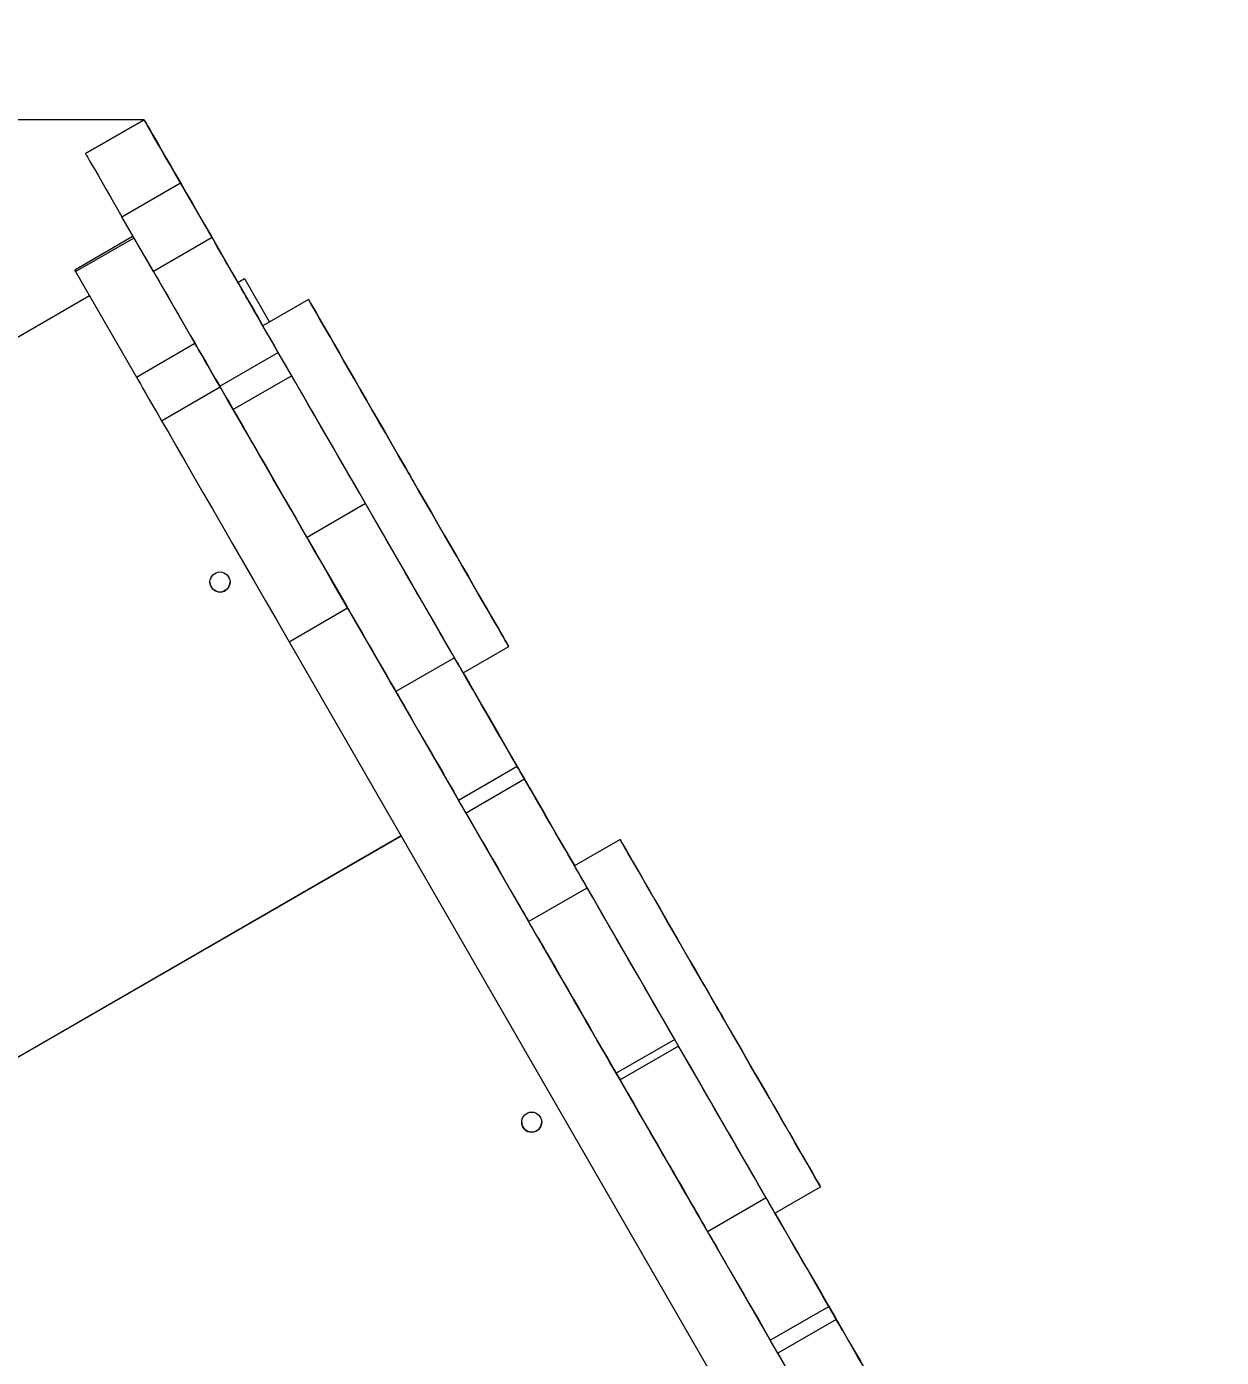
# Model space of a CAD drawing. Header units: millimetres. Extents: x -5909 to 4594, y -5663 to 3899.
# Drawn here: x -1449 to -972, y 1539 to 2070 of the extents above; entities that cross this region are included whole.
import ezdxf

# ---------------------------------------------------------------- set-up
doc = ezdxf.new("R2010")
doc.units = ezdxf.units.MM
for name, color, linetype in [('DIKOM_ОБЪЕКТ', 7, 'Continuous'), ('DIKOM_РАЗМЕР_ЗОНА', 7, 'Continuous'), ('DIKOM_РАЗМЕР_ОБЪЕКТА', 7, 'Continuous')]:
    doc.layers.add(name, color=color, linetype=linetype)
doc.styles.add('style1', font='arial.ttf', dxfattribs={"width": 0.8})
doc.dimstyles.new('1-50', dxfattribs={"dimtxt": 300, "dimasz": 200, "dimexe": 100, "dimexo": 0, "dimgap": 100, "dimtad": 1, "dimdec": 0, "dimtxsty": 'style1', "dimcen": 0, "dimclrd": 7, "dimclre": 7, "dimadec": 1, "dimazin": 2, "dimtfac": 1, "dimtdec": 0, "dimtmove": 0, "dimatfit": 3, "dimfxl": 0, "dimlwd": 25, "dimlwe": 18, "dimarcsym": 0})

# ---------------------------------------------------------------- blocks, each defined once
blk = doc.blocks.new('*D10')
at = {"layer": 'Defpoints', "color": 0, "transparency": 16777216}
for p in [(-1401.92, 2033.26), (-4629.06, -2092.05), (-1925.57, -2092.05)]:
    blk.add_point(p, dxfattribs=at)
at = {"layer": 'DIKOM_РАЗМЕР_ОБЪЕКТА', "color": 7, "lineweight": 18, "transparency": 16777216}
for p, q in [((-1401.92, 2033.26), (-4729.06, 2033.26)), ((-1925.57, -2092.05), (-4729.06, -2092.05))]:
    blk.add_line(p, q, dxfattribs=at)
at = {"layer": 'DIKOM_РАЗМЕР_ОБЪЕКТА', "color": 7, "lineweight": 25, "transparency": 16777216}
blk.add_line((-4629.06, 1833.26), (-4629.06, -1892.05), dxfattribs=at)
at = {"layer": 'DIKOM_РАЗМЕР_ОБЪЕКТА', "color": 7, "transparency": 16777216}
for points in [[(-4662.4, 1833.26), (-4595.73, 1833.26), (-4629.06, 2033.26)], [(-4662.4, -1892.05), (-4595.73, -1892.05), (-4629.06, -2092.05)]]:
    blk.add_solid(points, dxfattribs=at)
at = {"layer": 'DIKOM_РАЗМЕР_ОБЪЕКТА', "color": 0, "transparency": 16777216, "insert": (-4882.23, 327.77), "char_height": 300, "attachment_point": 5, "rotation": 90, "style": 'style1'}
blk.add_mtext('4100', dxfattribs=at)
blk = doc.blocks.new('*D11')
at = {"layer": 'Defpoints', "color": 0, "transparency": 16777216}
for p in [(-5459.01, 3899.28), (-1035.9, 3899.28), (-1992.54, -4208.09)]:
    blk.add_point(p, dxfattribs=at)
at = {"layer": 'DIKOM_РАЗМЕР_ЗОНА', "color": 7, "lineweight": 18, "transparency": 16777216}
for p, q in [((-1035.9, 3899.28), (-5559.01, 3899.28)), ((-1992.54, -4208.09), (-5559.01, -4208.09))]:
    blk.add_line(p, q, dxfattribs=at)
at = {"layer": 'DIKOM_РАЗМЕР_ЗОНА', "color": 7, "lineweight": 25, "transparency": 16777216}
blk.add_line((-5459.01, -4008.09), (-5459.01, 3699.28), dxfattribs=at)
at = {"layer": 'DIKOM_РАЗМЕР_ЗОНА', "color": 7, "transparency": 16777216}
for points in [[(-5492.34, 3699.28), (-5425.67, 3699.28), (-5459.01, 3899.28)], [(-5492.34, -4008.09), (-5425.67, -4008.09), (-5459.01, -4208.09)]]:
    blk.add_solid(points, dxfattribs=at)
at = {"layer": 'DIKOM_РАЗМЕР_ЗОНА', "color": 0, "transparency": 16777216, "insert": (-5712.18, 125.27), "char_height": 300, "attachment_point": 5, "rotation": 90, "style": 'style1'}
blk.add_mtext('8100', dxfattribs=at)

msp = doc.modelspace()

# ---------------------------------------------------------------- linework, layer by layer
at = {"layer": 'DIKOM_ОБЪЕКТ', "color": 7, "linetype": 'Continuous', "lineweight": 15}
for p, q in [((-1425.3, 2019.75), (-1401.92, 2033.25)), ((-1401.92, 2033.24), (-1425.3, 2019.74)), ((-1401.92, 2033.24), (-1401.92, 2033.25)), ((-1425.3, 2019.74), (-1425.3, 2019.75)), ((-1410.74, 1994.5), (-1387.36, 2008)), ((-1374.76, 1986.18), (-1387.36, 2008)), ((-1398.15, 1972.68), (-1410.74, 1994.5)), ((-1406.25, 1986.72), (-1429.63, 1973.22)), ((-1429.31, 1972.66), (-1405.93, 1986.16)), ((-1374.76, 1986.18), (-1398.15, 1972.68)), ((-1381.6, 1944), (-1401.48, 1978.46)), ((-1429.31, 1972.66), (-1404.98, 1930.5)), ((-1364.44, 1968.33), (-1361.82, 1969.83)), ((-1364.44, 1968.33), (-1361.82, 1969.83)), ((-1361.82, 1969.83), (-1361.82, 1969.83)), ((-1361.82, 1969.83), (-1351.8, 1952.47)), ((-1361.82, 1969.83), (-1351.8, 1952.47)), ((-1423.7, 1962.94), (-1936.38, 1666.94)), ((-1423.7, 1962.93), (-1936.38, 1666.94)), ((-1336.24, 1961.46), (-1354.42, 1950.96)), ((-1357.42, 1956.17), (-1357.42, 1956.16)), ((-1354.42, 1950.96), (-1354.42, 1950.97)), ((-1354.42, 1950.97), (-1354.42, 1950.97)), ((-1354.42, 1950.96), (-1354.42, 1950.97)), ((-1404.98, 1930.5), (-1381.6, 1944)), ((-1371.68, 1926.84), (-1348.3, 1940.34)), ((-1342.9, 1931), (-1348.3, 1940.34)), ((-1342.9, 1931), (-1366.28, 1917.5)), ((-1394.92, 1913.07), (-1371.53, 1926.57)), ((-1366.28, 1917.5), (-1371.68, 1926.84)), ((-1369.3, 1922.73), (-1369.3, 1922.72)), ((-1313.45, 1879.98), (-1336.83, 1866.48)), ((-1336.3, 1865.56), (-1333.3, 1860.36)), ((-1343.98, 1824.84), (-1320.6, 1838.34)), ((-971.58, 1233.77), (-1320.6, 1838.34)), ((-1343.98, 1824.84), (-994.96, 1220.27)), ((-1274.42, 1812.4), (-1256.24, 1822.9)), ((-1277.92, 1818.45), (-1301.3, 1804.95)), ((-1277.92, 1818.43), (-1301.3, 1804.93)), ((-1277.92, 1818.43), (-1277.92, 1818.45)), ((-1271.42, 1807.21), (-1271.42, 1807.21)), ((-1271.42, 1807.21), (-1271.42, 1807.21)), ((-1301.3, 1804.93), (-1301.3, 1804.95)), ((-1276.3, 1761.63), (-1252.92, 1775.13)), ((-1249.92, 1769.93), (-1252.92, 1775.13)), ((-1249.92, 1769.93), (-1273.3, 1756.43)), ((-1273.3, 1756.43), (-1276.3, 1761.63)), ((-1299.21, 1747.28), (-1811.88, 1451.28)), ((-1299.2, 1747.27), (-1811.88, 1451.28)), ((-1211.74, 1745.81), (-1229.92, 1735.31)), ((-1232.92, 1740.51), (-1232.92, 1740.51)), ((-1229.92, 1735.31), (-1229.92, 1735.31)), ((-1229.92, 1735.31), (-1229.92, 1735.31)), ((-1229.92, 1735.31), (-1229.92, 1735.31)), ((-1248.3, 1713.13), (-1224.92, 1726.63)), ((-1224.92, 1726.63), (-1224.92, 1726.63)), ((-1244.8, 1707.07), (-1244.8, 1707.06)), ((-1189.92, 1666.02), (-1213.3, 1652.52)), ((-1188.42, 1663.42), (-1211.8, 1649.92)), ((-1188.42, 1663.42), (-1189.92, 1666.02)), ((-1211.8, 1649.92), (-1213.3, 1652.52)), ((-1211.8, 1649.89), (-1208.8, 1644.7)), ((-1149.92, 1596.74), (-1131.74, 1607.24)), ((-1153.42, 1602.79), (-1176.8, 1589.29)), ((-1153.42, 1602.77), (-1176.8, 1589.27)), ((-1153.42, 1602.77), (-1153.42, 1602.79)), ((-1149.92, 1596.75), (-1149.57, 1596.15)), ((-1176.8, 1589.27), (-1176.8, 1589.29)), ((-1146.92, 1591.55), (-1146.92, 1591.55)), ((-1146.92, 1591.55), (-1146.92, 1591.55)), ((-1151.8, 1545.97), (-1128.42, 1559.47)), ((-1125.42, 1554.27), (-1128.42, 1559.47)), ((-1125.42, 1554.27), (-1148.8, 1540.77)), ((-1148.8, 1540.77), (-1151.8, 1545.97))]:
    msp.add_line(p, q, dxfattribs=at)
at = {"layer": 'DIKOM_ОБЪЕКТ', "color": 7, "linetype": 'Continuous', "lineweight": 15, "flags": 128}
for points in [[(-1401.92, 2033.25), (-1401.83, 2033.09), (-1401.56, 2032.62), (-1401.1, 2031.83), (-1400.47, 2030.73), (-1399.66, 2029.33), (-1398.67, 2027.62), (-1397.52, 2025.62), (-1396.2, 2023.33), (-1394.71, 2020.76), (-1393.07, 2017.92), (-1391.28, 2014.82), (-1389.35, 2011.47), (-1387.28, 2007.89), (-1385.08, 2004.08), (-1382.76, 2000.06), (-1380.33, 1995.85), (-1377.79, 1991.45), (-1375.16, 1986.9), (-1372.44, 1982.19), (-1369.65, 1977.36), (-1366.8, 1972.42), (-1363.89, 1967.38), (-1360.94, 1962.26), (-1357.95, 1957.09), (-1354.94, 1951.88), (-1354.41, 1950.97)], [(-1387.36, 2008), (-1389.66, 2011.99), (-1391.77, 2015.65), (-1393.69, 2018.96), (-1395.4, 2021.94), (-1396.93, 2024.58), (-1398.25, 2026.87), (-1399.37, 2028.81), (-1400.29, 2030.4), (-1401, 2031.64), (-1401.51, 2032.53), (-1401.82, 2033.06), (-1401.92, 2033.24)], [(-1425.3, 2019.74), (-1425.2, 2019.56), (-1424.9, 2019.03), (-1424.38, 2018.14), (-1423.67, 2016.9), (-1422.75, 2015.31), (-1421.63, 2013.37), (-1420.31, 2011.08), (-1418.79, 2008.44), (-1417.07, 2005.46), (-1415.15, 2002.15), (-1413.04, 1998.49), (-1410.74, 1994.5)], [(-1348.3, 1940.34), (-1349.1, 1941.74), (-1350.07, 1943.41), (-1351.18, 1945.32), (-1352.41, 1947.47), (-1353.76, 1949.81), (-1355.21, 1952.31), (-1356.73, 1954.95), (-1358.31, 1957.68), (-1359.93, 1960.48), (-1361.56, 1963.3), (-1363.18, 1966.12), (-1364.78, 1968.88), (-1366.32, 1971.56), (-1367.8, 1974.12), (-1369.19, 1976.53), (-1370.47, 1978.75), (-1371.63, 1980.76), (-1372.65, 1982.53), (-1373.52, 1984.03), (-1374.23, 1985.26), (-1374.76, 1986.18)], [(-1429.63, 1973.22), (-1429.56, 1973.1), (-1429.31, 1972.66)], [(-1398.15, 1972.68), (-1397.61, 1971.76), (-1396.91, 1970.53), (-1396.04, 1969.03), (-1395.02, 1967.26), (-1393.86, 1965.25), (-1392.57, 1963.03), (-1391.18, 1960.62), (-1389.7, 1958.06), (-1388.16, 1955.38), (-1386.56, 1952.62), (-1384.94, 1949.8), (-1383.31, 1946.98), (-1381.69, 1944.18), (-1380.11, 1941.45), (-1378.59, 1938.81), (-1377.15, 1936.31), (-1375.8, 1933.97), (-1374.56, 1931.82), (-1373.45, 1929.91), (-1372.49, 1928.24), (-1371.68, 1926.84)], [(-1366.39, 1971.69), (-1366.31, 1971.54), (-1366.05, 1971.09), (-1365.64, 1970.39), (-1365.13, 1969.49), (-1364.54, 1968.49), (-1363.95, 1967.46), (-1363.39, 1966.5), (-1362.93, 1965.69), (-1362.59, 1965.11), (-1362.42, 1964.8), (-1362.42, 1964.8), (-1362.59, 1965.11), (-1362.93, 1965.69), (-1363.39, 1966.5), (-1363.95, 1967.46), (-1364.54, 1968.49), (-1365.13, 1969.49), (-1365.64, 1970.39), (-1366.05, 1971.09), (-1366.31, 1971.54), (-1366.39, 1971.69)], [(-1363.06, 1965.9), (-1362.97, 1965.75), (-1362.71, 1965.3), (-1362.3, 1964.6), (-1361.79, 1963.7), (-1361.21, 1962.7), (-1360.61, 1961.67), (-1360.06, 1960.71), (-1359.59, 1959.9), (-1359.25, 1959.32), (-1359.08, 1959.01), (-1359.08, 1959.01), (-1359.25, 1959.32), (-1359.59, 1959.9), (-1360.06, 1960.71), (-1360.61, 1961.67), (-1361.21, 1962.7), (-1361.79, 1963.71), (-1362.3, 1964.6), (-1362.71, 1965.3), (-1362.97, 1965.75), (-1363.06, 1965.9)], [(-1336.24, 1961.46), (-1336.15, 1961.31), (-1335.88, 1960.84), (-1335.43, 1960.07), (-1334.81, 1959), (-1334.02, 1957.63), (-1333.06, 1955.97), (-1331.94, 1954.02), (-1330.65, 1951.79), (-1329.21, 1949.3), (-1327.63, 1946.56), (-1325.9, 1943.57), (-1324.04, 1940.35), (-1322.06, 1936.91), (-1319.96, 1933.28), (-1317.76, 1929.46), (-1315.46, 1925.48), (-1313.07, 1921.35), (-1310.61, 1917.09), (-1308.09, 1912.71), (-1305.51, 1908.25), (-1302.89, 1903.71), (-1300.24, 1899.12), (-1297.57, 1894.5), (-1294.9, 1889.87), (-1292.23, 1885.25), (-1289.58, 1880.66), (-1286.96, 1876.12), (-1284.38, 1871.66), (-1281.86, 1867.28), (-1279.4, 1863.02), (-1277.01, 1858.89), (-1274.71, 1854.9), (-1272.51, 1851.09), (-1270.41, 1847.45), (-1268.43, 1844.02), (-1266.57, 1840.8), (-1264.84, 1837.81), (-1263.26, 1835.06), (-1261.82, 1832.57), (-1260.53, 1830.35), (-1259.41, 1828.4), (-1258.45, 1826.73), (-1257.66, 1825.36), (-1257.04, 1824.29), (-1256.59, 1823.52), (-1256.32, 1823.05), (-1256.24, 1822.9), (-1256.32, 1823.05), (-1256.59, 1823.51), (-1257.04, 1824.28), (-1257.66, 1825.36), (-1258.45, 1826.73), (-1259.41, 1828.39), (-1260.53, 1830.34), (-1261.82, 1832.57), (-1263.26, 1835.06), (-1264.84, 1837.8), (-1266.57, 1840.79), (-1268.43, 1844.01), (-1270.41, 1847.44), (-1272.51, 1851.08), (-1274.71, 1854.89), (-1277.01, 1858.88), (-1279.4, 1863.01), (-1281.86, 1867.27), (-1284.38, 1871.65), (-1286.96, 1876.11), (-1289.58, 1880.65), (-1292.23, 1885.24), (-1294.9, 1889.86), (-1297.57, 1894.49), (-1300.24, 1899.11), (-1302.89, 1903.7), (-1305.51, 1908.23), (-1308.09, 1912.7), (-1310.61, 1917.07), (-1313.07, 1921.34), (-1315.46, 1925.47), (-1317.76, 1929.45), (-1319.96, 1933.27), (-1322.06, 1936.91), (-1324.04, 1940.34), (-1325.9, 1943.56), (-1327.63, 1946.55), (-1329.21, 1949.29), (-1330.65, 1951.79), (-1331.94, 1954.01), (-1333.06, 1955.96), (-1334.02, 1957.63), (-1334.81, 1959), (-1335.43, 1960.07), (-1335.88, 1960.84), (-1336.15, 1961.31), (-1336.24, 1961.46)], [(-1354.42, 1950.96), (-1354.95, 1951.89), (-1355.64, 1953.09), (-1356.25, 1954.14), (-1356.75, 1955), (-1357.12, 1955.64), (-1357.35, 1956.03), (-1357.42, 1956.17)], [(-1357.42, 1956.16), (-1357.35, 1956.03), (-1357.12, 1955.64), (-1356.75, 1955), (-1356.25, 1954.13), (-1355.64, 1953.09), (-1354.95, 1951.89), (-1354.44, 1950.99)], [(-1274.42, 1812.4), (-1274.51, 1812.55), (-1274.78, 1813.01), (-1275.22, 1813.78), (-1275.84, 1814.86), (-1276.64, 1816.23), (-1277.6, 1817.89), (-1278.72, 1819.84), (-1280.01, 1822.07), (-1281.44, 1824.56), (-1283.03, 1827.3), (-1284.76, 1830.29), (-1286.61, 1833.51), (-1288.6, 1836.94), (-1290.69, 1840.58), (-1292.9, 1844.39), (-1295.2, 1848.38), (-1297.58, 1852.51), (-1300.05, 1856.77), (-1302.57, 1861.15), (-1305.15, 1865.61), (-1307.77, 1870.15), (-1310.42, 1874.74), (-1313.09, 1879.36), (-1315.76, 1883.99), (-1318.43, 1888.61), (-1321.07, 1893.2), (-1323.69, 1897.73), (-1326.27, 1902.2), (-1328.8, 1906.57), (-1331.26, 1910.84), (-1333.65, 1914.97), (-1335.95, 1918.95), (-1338.15, 1922.77), (-1340.25, 1926.41), (-1342.23, 1929.84), (-1344.09, 1933.06), (-1345.81, 1936.05), (-1347.4, 1938.79), (-1348.84, 1941.29), (-1350.12, 1943.51), (-1351.25, 1945.46), (-1352.21, 1947.13), (-1353, 1948.5), (-1353.62, 1949.57), (-1354.06, 1950.34), (-1354.33, 1950.81), (-1354.42, 1950.96)], [(-1371.53, 1926.57), (-1373.33, 1929.67), (-1374.97, 1932.52), (-1376.47, 1935.11), (-1377.81, 1937.44), (-1378.99, 1939.49), (-1380.02, 1941.27), (-1380.89, 1942.78), (-1381.6, 1944)], [(-1404.98, 1930.5), (-1404.27, 1929.28), (-1403.4, 1927.77), (-1402.38, 1925.99), (-1401.19, 1923.94), (-1399.85, 1921.61), (-1398.36, 1919.02), (-1396.71, 1916.17), (-1394.92, 1913.07)], [(-1313.45, 1879.98), (-1315.75, 1883.98), (-1318.05, 1887.96), (-1320.33, 1891.9), (-1322.57, 1895.79), (-1324.76, 1899.59), (-1326.89, 1903.27), (-1328.95, 1906.83), (-1330.92, 1910.24), (-1332.78, 1913.47), (-1334.54, 1916.51), (-1336.17, 1919.34), (-1337.67, 1921.94), (-1339.03, 1924.29), (-1340.24, 1926.38), (-1341.29, 1928.21), (-1342.18, 1929.75), (-1342.9, 1931)], [(-1320.6, 1838.34), (-1325.38, 1846.62), (-1330.03, 1854.68), (-1334.55, 1862.5), (-1338.93, 1870.1), (-1343.17, 1877.44), (-1347.27, 1884.53), (-1351.21, 1891.37), (-1355.01, 1897.94), (-1358.64, 1904.23), (-1362.11, 1910.25), (-1365.42, 1915.98), (-1368.56, 1921.42), (-1371.53, 1926.57)], [(-1369.3, 1922.72), (-1369.21, 1922.56), (-1368.94, 1922.08), (-1368.48, 1921.28), (-1367.84, 1920.18), (-1367.02, 1918.77), (-1366.04, 1917.06), (-1364.88, 1915.06), (-1363.57, 1912.78), (-1362.1, 1910.25), (-1360.49, 1907.46), (-1358.75, 1904.43), (-1356.88, 1901.19), (-1354.89, 1897.75), (-1352.8, 1894.14), (-1350.62, 1890.36), (-1348.36, 1886.44), (-1346.03, 1882.4), (-1343.65, 1878.27), (-1341.22, 1874.07), (-1338.77, 1869.83), (-1336.3, 1865.56)], [(-1394.92, 1913.07), (-1391.95, 1907.92), (-1388.8, 1902.48), (-1385.5, 1896.75), (-1382.02, 1890.73), (-1378.39, 1884.44), (-1374.6, 1877.87), (-1370.65, 1871.03), (-1366.56, 1863.94), (-1362.32, 1856.6), (-1357.93, 1849), (-1353.41, 1841.18), (-1348.76, 1833.12), (-1343.98, 1824.84)], [(-1336.83, 1866.48), (-1339.14, 1870.48), (-1341.44, 1874.46), (-1343.71, 1878.4), (-1345.95, 1882.29), (-1348.15, 1886.09), (-1350.28, 1889.77), (-1352.33, 1893.33), (-1354.3, 1896.74), (-1356.16, 1899.97), (-1357.92, 1903.01), (-1359.55, 1905.84), (-1361.05, 1908.44), (-1362.41, 1910.79), (-1363.62, 1912.88), (-1364.67, 1914.71), (-1365.56, 1916.25), (-1366.28, 1917.5)], [(-1298.24, 1895.64), (-1298.15, 1895.49), (-1297.89, 1895.04), (-1297.48, 1894.34), (-1296.97, 1893.45), (-1296.38, 1892.44), (-1295.79, 1891.41), (-1295.24, 1890.45), (-1294.77, 1889.64), (-1294.43, 1889.06), (-1294.26, 1888.75), (-1294.26, 1888.75), (-1294.43, 1889.06), (-1294.77, 1889.64), (-1295.24, 1890.45), (-1295.79, 1891.41), (-1296.38, 1892.44), (-1296.97, 1893.44), (-1297.48, 1894.34), (-1297.89, 1895.04), (-1298.15, 1895.49), (-1298.24, 1895.64)], [(-1277.92, 1818.45), (-1278.01, 1818.6), (-1278.28, 1819.08), (-1278.74, 1819.86), (-1279.37, 1820.95), (-1280.17, 1822.34), (-1281.14, 1824.03), (-1282.28, 1826), (-1283.58, 1828.25), (-1285.03, 1830.76), (-1286.63, 1833.53), (-1288.36, 1836.53), (-1290.22, 1839.75), (-1292.2, 1843.17), (-1294.28, 1846.79), (-1296.46, 1850.56), (-1298.73, 1854.49), (-1301.07, 1858.55), (-1303.47, 1862.71), (-1305.93, 1866.95), (-1308.41, 1871.26), (-1310.92, 1875.61), (-1313.45, 1879.98)], [(-1301.3, 1804.95), (-1301.4, 1805.1), (-1301.67, 1805.58), (-1302.12, 1806.36), (-1302.75, 1807.45), (-1303.55, 1808.84), (-1304.53, 1810.53), (-1305.67, 1812.5), (-1306.96, 1814.75), (-1308.41, 1817.26), (-1310.01, 1820.03), (-1311.74, 1823.03), (-1313.6, 1826.25), (-1315.58, 1829.67), (-1317.66, 1833.29), (-1319.85, 1837.06), (-1322.11, 1840.99), (-1324.45, 1845.05), (-1326.86, 1849.21), (-1329.31, 1853.45), (-1331.8, 1857.76), (-1334.31, 1862.11), (-1336.83, 1866.48)], [(-1333.3, 1860.36), (-1330.84, 1856.09), (-1328.39, 1851.84), (-1325.96, 1847.64), (-1323.58, 1843.51), (-1321.25, 1839.48), (-1318.99, 1835.56), (-1316.8, 1831.78), (-1314.71, 1828.16), (-1312.73, 1824.72), (-1310.86, 1821.48), (-1309.11, 1818.46), (-1307.5, 1815.67), (-1306.04, 1813.14), (-1304.73, 1810.86), (-1303.57, 1808.86), (-1302.59, 1807.16), (-1301.77, 1805.74), (-1301.3, 1804.94)], [(-1252.92, 1775.13), (-1255.1, 1778.9), (-1257.26, 1782.65), (-1259.39, 1786.33), (-1261.47, 1789.94), (-1263.49, 1793.43), (-1265.42, 1796.78), (-1267.26, 1799.96), (-1268.99, 1802.96), (-1270.6, 1805.75), (-1272.07, 1808.3), (-1273.4, 1810.6), (-1274.57, 1812.63), (-1275.58, 1814.37), (-1276.41, 1815.82), (-1277.07, 1816.96), (-1277.54, 1817.77), (-1277.83, 1818.27), (-1277.92, 1818.43)], [(-1271.42, 1807.21), (-1271.5, 1807.34), (-1271.73, 1807.74), (-1272.1, 1808.38), (-1272.59, 1809.24), (-1273.2, 1810.29), (-1273.89, 1811.49), (-1274.42, 1812.4)], [(-1274.41, 1812.4), (-1273.03, 1810.01), (-1266.57, 1798.82), (-1260.23, 1787.84), (-1254.03, 1777.09), (-1247.95, 1766.56), (-1242, 1756.26), (-1236.2, 1746.2), (-1230.53, 1736.38), (-1229.91, 1735.31)], [(-1274.37, 1812.32), (-1273.89, 1811.48), (-1273.2, 1810.29), (-1272.59, 1809.24), (-1272.1, 1808.38), (-1271.73, 1807.74), (-1271.5, 1807.34), (-1271.42, 1807.21)], [(-1301.3, 1804.93), (-1301.21, 1804.77), (-1300.92, 1804.27), (-1300.45, 1803.46), (-1299.8, 1802.32), (-1298.96, 1800.87), (-1297.95, 1799.13), (-1296.78, 1797.1), (-1295.46, 1794.8), (-1293.98, 1792.25), (-1292.37, 1789.46), (-1290.64, 1786.46), (-1288.8, 1783.28), (-1286.87, 1779.93), (-1284.85, 1776.44), (-1282.77, 1772.83), (-1280.65, 1769.15), (-1278.48, 1765.4), (-1276.3, 1761.63)], [(-1253.48, 1776.1), (-1253.39, 1775.94), (-1253.13, 1775.49), (-1252.73, 1774.79), (-1252.21, 1773.9), (-1251.63, 1772.89), (-1251.03, 1771.86), (-1250.48, 1770.9), (-1250.01, 1770.09), (-1249.68, 1769.51), (-1249.5, 1769.21), (-1249.5, 1769.21), (-1249.68, 1769.51), (-1250.01, 1770.09), (-1250.48, 1770.9), (-1251.03, 1771.86), (-1251.63, 1772.89), (-1252.21, 1773.9), (-1252.73, 1774.79), (-1253.13, 1775.49), (-1253.39, 1775.94), (-1253.48, 1776.1)], [(-1251.23, 1772.21), (-1251.14, 1772.05), (-1250.88, 1771.6), (-1250.48, 1770.9), (-1249.96, 1770.01), (-1249.38, 1769), (-1248.78, 1767.97), (-1248.23, 1767.01), (-1247.76, 1766.2), (-1247.43, 1765.62), (-1247.25, 1765.32), (-1247.25, 1765.32), (-1247.43, 1765.62), (-1247.76, 1766.2), (-1248.23, 1767.01), (-1248.78, 1767.97), (-1249.38, 1769), (-1249.96, 1770.01), (-1250.48, 1770.9), (-1250.88, 1771.6), (-1251.14, 1772.05), (-1251.23, 1772.21)], [(-1224.92, 1726.63), (-1225.02, 1726.8), (-1225.3, 1727.29), (-1225.77, 1728.11), (-1226.43, 1729.24), (-1227.26, 1730.69), (-1228.27, 1732.43), (-1229.44, 1734.46), (-1230.77, 1736.76), (-1232.24, 1739.31), (-1233.85, 1742.1), (-1235.58, 1745.1), (-1237.42, 1748.28), (-1239.36, 1751.63), (-1241.37, 1755.12), (-1243.45, 1758.72), (-1245.58, 1762.41), (-1247.74, 1766.16), (-1249.92, 1769.93)], [(-1273.3, 1756.43), (-1271.13, 1752.66), (-1268.96, 1748.91), (-1266.83, 1745.22), (-1264.75, 1741.62), (-1262.74, 1738.13), (-1260.8, 1734.78), (-1258.96, 1731.6), (-1257.23, 1728.6), (-1255.63, 1725.81), (-1254.15, 1723.26), (-1252.83, 1720.96), (-1251.65, 1718.93), (-1250.65, 1717.19), (-1249.81, 1715.74), (-1249.16, 1714.61), (-1248.68, 1713.79), (-1248.4, 1713.3), (-1248.3, 1713.13)], [(-1205.93, 1735.75), (-1207.24, 1738.02), (-1208.39, 1740.01), (-1209.38, 1741.72), (-1210.2, 1743.14), (-1210.85, 1744.27), (-1211.32, 1745.08), (-1211.61, 1745.6), (-1211.73, 1745.8), (-1211.67, 1745.7), (-1211.43, 1745.28), (-1211.02, 1744.56), (-1210.42, 1743.54), (-1209.66, 1742.21), (-1208.73, 1740.6), (-1207.63, 1738.69), (-1206.37, 1736.51), (-1204.95, 1734.06), (-1203.39, 1731.36), (-1201.69, 1728.41), (-1199.85, 1725.22), (-1197.89, 1721.82), (-1195.81, 1718.22), (-1193.62, 1714.43), (-1191.33, 1710.47), (-1188.96, 1706.36), (-1186.51, 1702.12), (-1183.99, 1697.76), (-1181.42, 1693.31), (-1178.81, 1688.78), (-1176.16, 1684.2), (-1173.5, 1679.59), (-1170.83, 1674.96), (-1168.16, 1670.33), (-1165.5, 1665.74), (-1162.88, 1661.19), (-1160.29, 1656.71), (-1157.76, 1652.32), (-1155.29, 1648.04), (-1152.89, 1643.89), (-1150.57, 1639.88), (-1148.35, 1636.03), (-1146.24, 1632.37), (-1144.24, 1628.9), (-1142.36, 1625.65), (-1140.61, 1622.62), (-1139, 1619.83), (-1137.54, 1617.3), (-1136.23, 1615.03), (-1135.08, 1613.04), (-1134.09, 1611.32), (-1133.27, 1609.91), (-1132.62, 1608.78), (-1132.15, 1607.96), (-1131.86, 1607.45), (-1131.74, 1607.25), (-1131.8, 1607.35), (-1132.04, 1607.77), (-1132.45, 1608.49), (-1133.05, 1609.51), (-1133.81, 1610.83), (-1134.74, 1612.45), (-1135.84, 1614.36), (-1137.1, 1616.54), (-1138.52, 1618.99), (-1140.08, 1621.69), (-1141.78, 1624.64), (-1143.62, 1627.83), (-1145.58, 1631.23), (-1147.66, 1634.83), (-1149.85, 1638.62), (-1152.14, 1642.58), (-1154.51, 1646.69), (-1156.96, 1650.93), (-1159.48, 1655.29), (-1162.05, 1659.74), (-1164.66, 1664.27), (-1167.31, 1668.85), (-1169.97, 1673.46), (-1172.64, 1678.09), (-1175.31, 1682.72), (-1177.97, 1687.31), (-1180.59, 1691.86), (-1183.18, 1696.34), (-1185.71, 1700.73), (-1188.18, 1705.01), (-1190.58, 1709.16), (-1192.9, 1713.17), (-1195.12, 1717.02), (-1197.23, 1720.68), (-1199.23, 1724.15), (-1201.11, 1727.4), (-1202.86, 1730.43), (-1204.47, 1733.22), (-1205.93, 1735.75)], [(-1229.92, 1735.31), (-1230.45, 1736.23), (-1231.14, 1737.43), (-1231.75, 1738.48), (-1232.25, 1739.34), (-1232.62, 1739.98), (-1232.84, 1740.38), (-1232.92, 1740.51)], [(-1232.92, 1740.51), (-1232.84, 1740.38), (-1232.62, 1739.98), (-1232.25, 1739.34), (-1231.75, 1738.48), (-1231.14, 1737.43), (-1230.45, 1736.23), (-1229.94, 1735.34)], [(-1224.12, 1725.25), (-1225.43, 1727.52), (-1226.58, 1729.51), (-1227.57, 1731.22), (-1228.39, 1732.64), (-1229.03, 1733.77), (-1229.51, 1734.58), (-1229.8, 1735.1), (-1229.92, 1735.3), (-1229.92, 1735.31)], [(-1189.92, 1666.02), (-1192.42, 1670.34), (-1194.9, 1674.64), (-1197.36, 1678.9), (-1199.78, 1683.1), (-1202.15, 1687.2), (-1204.46, 1691.2), (-1206.7, 1695.07), (-1208.84, 1698.79), (-1210.9, 1702.35), (-1212.84, 1705.72), (-1214.67, 1708.88), (-1216.37, 1711.83), (-1217.94, 1714.55), (-1219.37, 1717.01), (-1220.64, 1719.22), (-1221.76, 1721.16), (-1222.71, 1722.81), (-1223.5, 1724.18), (-1224.12, 1725.25), (-1224.57, 1726.02), (-1224.83, 1726.48), (-1224.92, 1726.63)], [(-1149.92, 1596.74), (-1149.98, 1596.85), (-1150.22, 1597.27), (-1150.64, 1597.99), (-1151.23, 1599.01), (-1152, 1600.33), (-1152.93, 1601.95), (-1154.03, 1603.86), (-1155.29, 1606.04), (-1156.7, 1608.49), (-1158.27, 1611.19), (-1159.97, 1614.14), (-1161.81, 1617.33), (-1163.77, 1620.73), (-1165.85, 1624.33), (-1168.04, 1628.12), (-1170.32, 1632.08), (-1172.7, 1636.19), (-1175.15, 1640.43), (-1177.66, 1644.79), (-1180.23, 1649.24), (-1182.85, 1653.77), (-1185.49, 1658.35), (-1188.16, 1662.96), (-1190.83, 1667.59), (-1193.5, 1672.22), (-1196.15, 1676.81), (-1198.78, 1681.36), (-1201.36, 1685.84), (-1203.9, 1690.23), (-1206.37, 1694.51), (-1208.77, 1698.66), (-1211.08, 1702.67), (-1213.3, 1706.52), (-1215.42, 1710.18), (-1217.42, 1713.65), (-1219.3, 1716.9), (-1221.05, 1719.93), (-1222.66, 1722.72), (-1224.12, 1725.25)], [(-1213.3, 1652.52), (-1215.8, 1656.84), (-1218.29, 1661.14), (-1220.74, 1665.4), (-1223.16, 1669.6), (-1225.54, 1673.7), (-1227.84, 1677.7), (-1230.08, 1681.57), (-1232.23, 1685.29), (-1234.28, 1688.85), (-1236.22, 1692.22), (-1238.05, 1695.38), (-1239.76, 1698.33), (-1241.32, 1701.05), (-1242.75, 1703.51), (-1244.02, 1705.72), (-1245.14, 1707.66), (-1246.1, 1709.31), (-1246.89, 1710.68), (-1247.5, 1711.75), (-1247.95, 1712.52), (-1248.21, 1712.98), (-1248.3, 1713.13)], [(-1244.8, 1707.06), (-1244.71, 1706.9), (-1244.44, 1706.42), (-1243.98, 1705.62), (-1243.34, 1704.52), (-1242.52, 1703.1), (-1241.54, 1701.39), (-1240.38, 1699.4), (-1239.07, 1697.12), (-1237.6, 1694.58), (-1235.99, 1691.8), (-1234.25, 1688.77), (-1232.38, 1685.53), (-1230.39, 1682.09), (-1228.3, 1678.47), (-1226.12, 1674.69), (-1223.86, 1670.78), (-1221.53, 1666.74), (-1219.15, 1662.61), (-1216.72, 1658.41), (-1214.27, 1654.17), (-1211.8, 1649.89)], [(-1173.44, 1679.49), (-1173.67, 1679.88), (-1173.73, 1679.98), (-1173.61, 1679.78), (-1173.33, 1679.28), (-1172.9, 1678.54), (-1172.37, 1677.62), (-1171.78, 1676.6), (-1171.19, 1675.58), (-1170.64, 1674.64), (-1170.2, 1673.86), (-1169.89, 1673.33), (-1169.74, 1673.08), (-1169.78, 1673.13), (-1169.98, 1673.49), (-1170.34, 1674.11), (-1170.83, 1674.95), (-1171.39, 1675.93), (-1171.99, 1676.97), (-1172.56, 1677.96), (-1173.06, 1678.82), (-1173.44, 1679.49)], [(-1153.42, 1602.79), (-1153.51, 1602.95), (-1153.78, 1603.41), (-1154.22, 1604.18), (-1154.84, 1605.25), (-1155.63, 1606.62), (-1156.58, 1608.27), (-1157.7, 1610.21), (-1158.98, 1612.42), (-1160.4, 1614.89), (-1161.97, 1617.6), (-1163.67, 1620.55), (-1165.5, 1623.72), (-1167.45, 1627.09), (-1169.5, 1630.64), (-1171.65, 1634.37), (-1173.88, 1638.24), (-1176.19, 1642.23), (-1178.56, 1646.34), (-1180.98, 1650.53), (-1183.44, 1654.79), (-1185.92, 1659.09), (-1188.42, 1663.42)], [(-1176.8, 1589.29), (-1176.89, 1589.45), (-1177.16, 1589.91), (-1177.6, 1590.68), (-1178.22, 1591.75), (-1179.01, 1593.12), (-1179.97, 1594.77), (-1181.09, 1596.71), (-1182.36, 1598.92), (-1183.79, 1601.39), (-1185.35, 1604.1), (-1187.06, 1607.05), (-1188.88, 1610.22), (-1190.83, 1613.59), (-1192.88, 1617.14), (-1195.03, 1620.87), (-1197.26, 1624.74), (-1199.57, 1628.73), (-1201.94, 1632.84), (-1204.36, 1637.03), (-1206.82, 1641.29), (-1209.31, 1645.59), (-1211.8, 1649.92)], [(-1208.8, 1644.7), (-1206.34, 1640.43), (-1203.89, 1636.18), (-1201.46, 1631.98), (-1199.08, 1627.85), (-1196.75, 1623.82), (-1194.49, 1619.9), (-1192.3, 1616.12), (-1190.21, 1612.5), (-1188.23, 1609.06), (-1186.36, 1605.82), (-1184.61, 1602.8), (-1183, 1600.01), (-1181.54, 1597.47), (-1180.22, 1595.2), (-1179.07, 1593.2), (-1178.08, 1591.49), (-1177.27, 1590.08), (-1176.8, 1589.28)], [(-1128.42, 1559.47), (-1130.6, 1563.24), (-1132.76, 1566.99), (-1134.89, 1570.67), (-1136.97, 1574.28), (-1138.99, 1577.77), (-1140.92, 1581.12), (-1142.76, 1584.3), (-1144.49, 1587.3), (-1146.1, 1590.09), (-1147.57, 1592.64), (-1148.9, 1594.94), (-1150.07, 1596.97), (-1151.08, 1598.71), (-1151.91, 1600.16), (-1152.57, 1601.29), (-1153.04, 1602.11), (-1153.33, 1602.61), (-1153.42, 1602.77)], [(-1146.92, 1591.55), (-1147, 1591.69), (-1147.23, 1592.08), (-1147.6, 1592.72), (-1148.09, 1593.58), (-1148.7, 1594.63), (-1149.39, 1595.83), (-1149.92, 1596.74)], [(-1149.9, 1596.72), (-1149.39, 1595.83), (-1148.7, 1594.63), (-1148.09, 1593.58), (-1147.6, 1592.72), (-1147.23, 1592.08), (-1147, 1591.69), (-1146.92, 1591.55)], [(-1149.57, 1596.15), (-1146.47, 1590.77), (-1143.38, 1585.42), (-1140.31, 1580.11), (-1137.28, 1574.86), (-1134.29, 1569.69), (-1131.37, 1564.62), (-1128.51, 1559.68), (-1125.74, 1554.87), (-1123.06, 1550.23), (-1120.48, 1545.76), (-1118.01, 1541.48), (-1115.66, 1537.42)], [(-1176.8, 1589.27), (-1176.71, 1589.11), (-1176.42, 1588.61), (-1175.95, 1587.79), (-1175.3, 1586.66), (-1174.46, 1585.21), (-1173.45, 1583.47), (-1172.28, 1581.44), (-1170.95, 1579.14), (-1169.48, 1576.59), (-1167.87, 1573.8), (-1166.14, 1570.8), (-1164.3, 1567.62), (-1162.37, 1564.27), (-1160.35, 1560.78), (-1158.27, 1557.17), (-1156.14, 1553.49), (-1153.98, 1549.74), (-1151.8, 1545.97)], [(-1128.94, 1560.36), (-1128.85, 1560.21), (-1128.59, 1559.76), (-1128.18, 1559.06), (-1127.67, 1558.16), (-1127.08, 1557.15), (-1126.49, 1556.13), (-1125.94, 1555.16), (-1125.47, 1554.36), (-1125.13, 1553.78), (-1124.96, 1553.47), (-1124.96, 1553.47), (-1125.13, 1553.78), (-1125.47, 1554.36), (-1125.94, 1555.16), (-1126.49, 1556.13), (-1127.08, 1557.16), (-1127.67, 1558.16), (-1128.18, 1559.06), (-1128.59, 1559.76), (-1128.85, 1560.21), (-1128.94, 1560.36)], [(-1126.41, 1555.99), (-1126.32, 1555.84), (-1126.06, 1555.39), (-1125.66, 1554.69), (-1125.14, 1553.8), (-1124.56, 1552.79), (-1123.97, 1551.76), (-1123.41, 1550.8), (-1122.94, 1549.99), (-1122.61, 1549.41), (-1122.43, 1549.1), (-1122.43, 1549.1), (-1122.61, 1549.41), (-1122.94, 1549.99), (-1123.41, 1550.8), (-1123.97, 1551.76), (-1124.56, 1552.79), (-1125.14, 1553.8), (-1125.66, 1554.69), (-1126.06, 1555.39), (-1126.32, 1555.84), (-1126.41, 1555.99)], [(-1100.42, 1510.97), (-1100.52, 1511.14), (-1100.8, 1511.63), (-1101.27, 1512.45), (-1101.93, 1513.58), (-1102.76, 1515.03), (-1103.77, 1516.77), (-1104.94, 1518.8), (-1106.27, 1521.1), (-1107.74, 1523.65), (-1109.35, 1526.44), (-1111.08, 1529.43), (-1112.92, 1532.62), (-1114.86, 1535.97), (-1116.87, 1539.46), (-1118.95, 1543.06), (-1121.08, 1546.75), (-1123.24, 1550.5), (-1125.42, 1554.27)], [(-1148.8, 1540.77), (-1146.62, 1537), (-1144.46, 1533.25), (-1142.33, 1529.56), (-1140.25, 1525.96), (-1138.24, 1522.47), (-1136.3, 1519.12), (-1134.46, 1515.93), (-1132.73, 1512.94), (-1131.13, 1510.15), (-1129.65, 1507.6), (-1128.32, 1505.3), (-1127.15, 1503.27), (-1126.15, 1501.53), (-1125.31, 1500.08), (-1124.66, 1498.95), (-1124.18, 1498.13), (-1123.9, 1497.64), (-1123.8, 1497.47)]]:
    msp.add_lwpolyline(points, dxfattribs=at)
at = {"layer": 'DIKOM_ОБЪЕКТ', "color": 7, "linetype": 'Continuous', "lineweight": 15}
for centre in [(-1371.58, 1848.69), (-1247.08, 1633.03)]:
    msp.add_circle(centre, 4, dxfattribs=at)
for centre in [(-1371.58, 1848.69), (-1247.08, 1633.03)]:
    msp.add_arc(centre, 4, 181.1812, 1.1812, dxfattribs=at)

# ---------------------------------------------------------------- dimensions: what is measured, and where the dimension line sits
at = {"layer": 'DIKOM_РАЗМЕР_ЗОНА'}
dim = msp.add_linear_dim(base=(-5459.01, 3899.28), p1=(-1992.54, -4208.09), p2=(-1035.9, 3899.28), angle=90, text='8100', dimstyle='1-50', dxfattribs=at)
dim.commit()
dim.dimension.update_dxf_attribs({"geometry": '*D11', "text_midpoint": (-5459.01, 125.27), "dimtype": 160})
at = {"layer": 'DIKOM_РАЗМЕР_ОБЪЕКТА'}
dim = msp.add_linear_dim(base=(-4629.06, -2092.05), p1=(-1401.92, 2033.26), p2=(-1925.57, -2092.05), angle=90, text='4100', dimstyle='1-50', dxfattribs=at)
dim.commit()
dim.dimension.update_dxf_attribs({"geometry": '*D10', "text_midpoint": (-4629.06, 327.77), "dimtype": 160})

doc.saveas('drawing.dxf')
